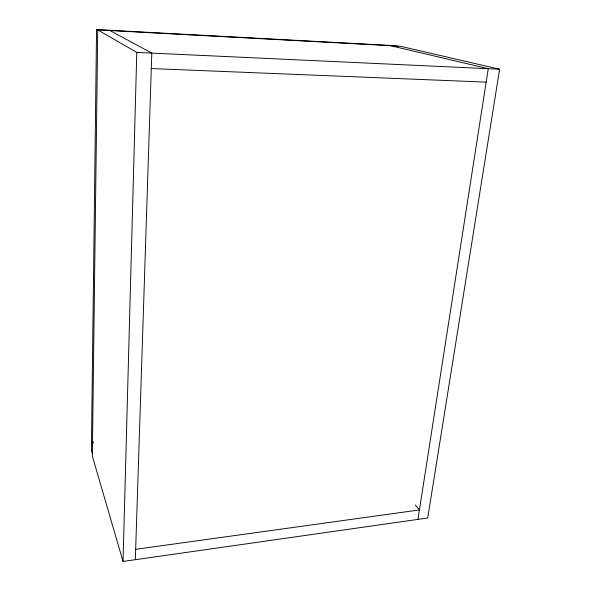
<?xml version="1.0" encoding="UTF-8"?>
<svg xmlns="http://www.w3.org/2000/svg" width="591" height="591" viewBox="0 0 591 591"><rect width="100%" height="100%" fill="white"/><g stroke="black" fill="none" stroke-linecap="round" stroke-linejoin="round"><path stroke-width="0.89" d="M397.987 46.423L394.758 45.67L96.555 29.55L91.391 450.261L92.403 453.725M97.737 29.89L92.329 456.016L123.024 561.45L427.721 517.989L499.609 69.221L400.21 46.209L97.737 29.89L136.78 52.407L499.609 69.221M93.068 443.472L93.09 441.632M123.024 561.45L136.78 52.407M135.332 559.692L151.798 53.101L109.933 30.547M417.948 519.386L488.262 68.696L390.496 45.684M135.671 549.32L419.425 509.937L415.296 505.01M151.296 68.549L486.164 82.127M96.555 29.55L97.788 30.267"/></g></svg>
